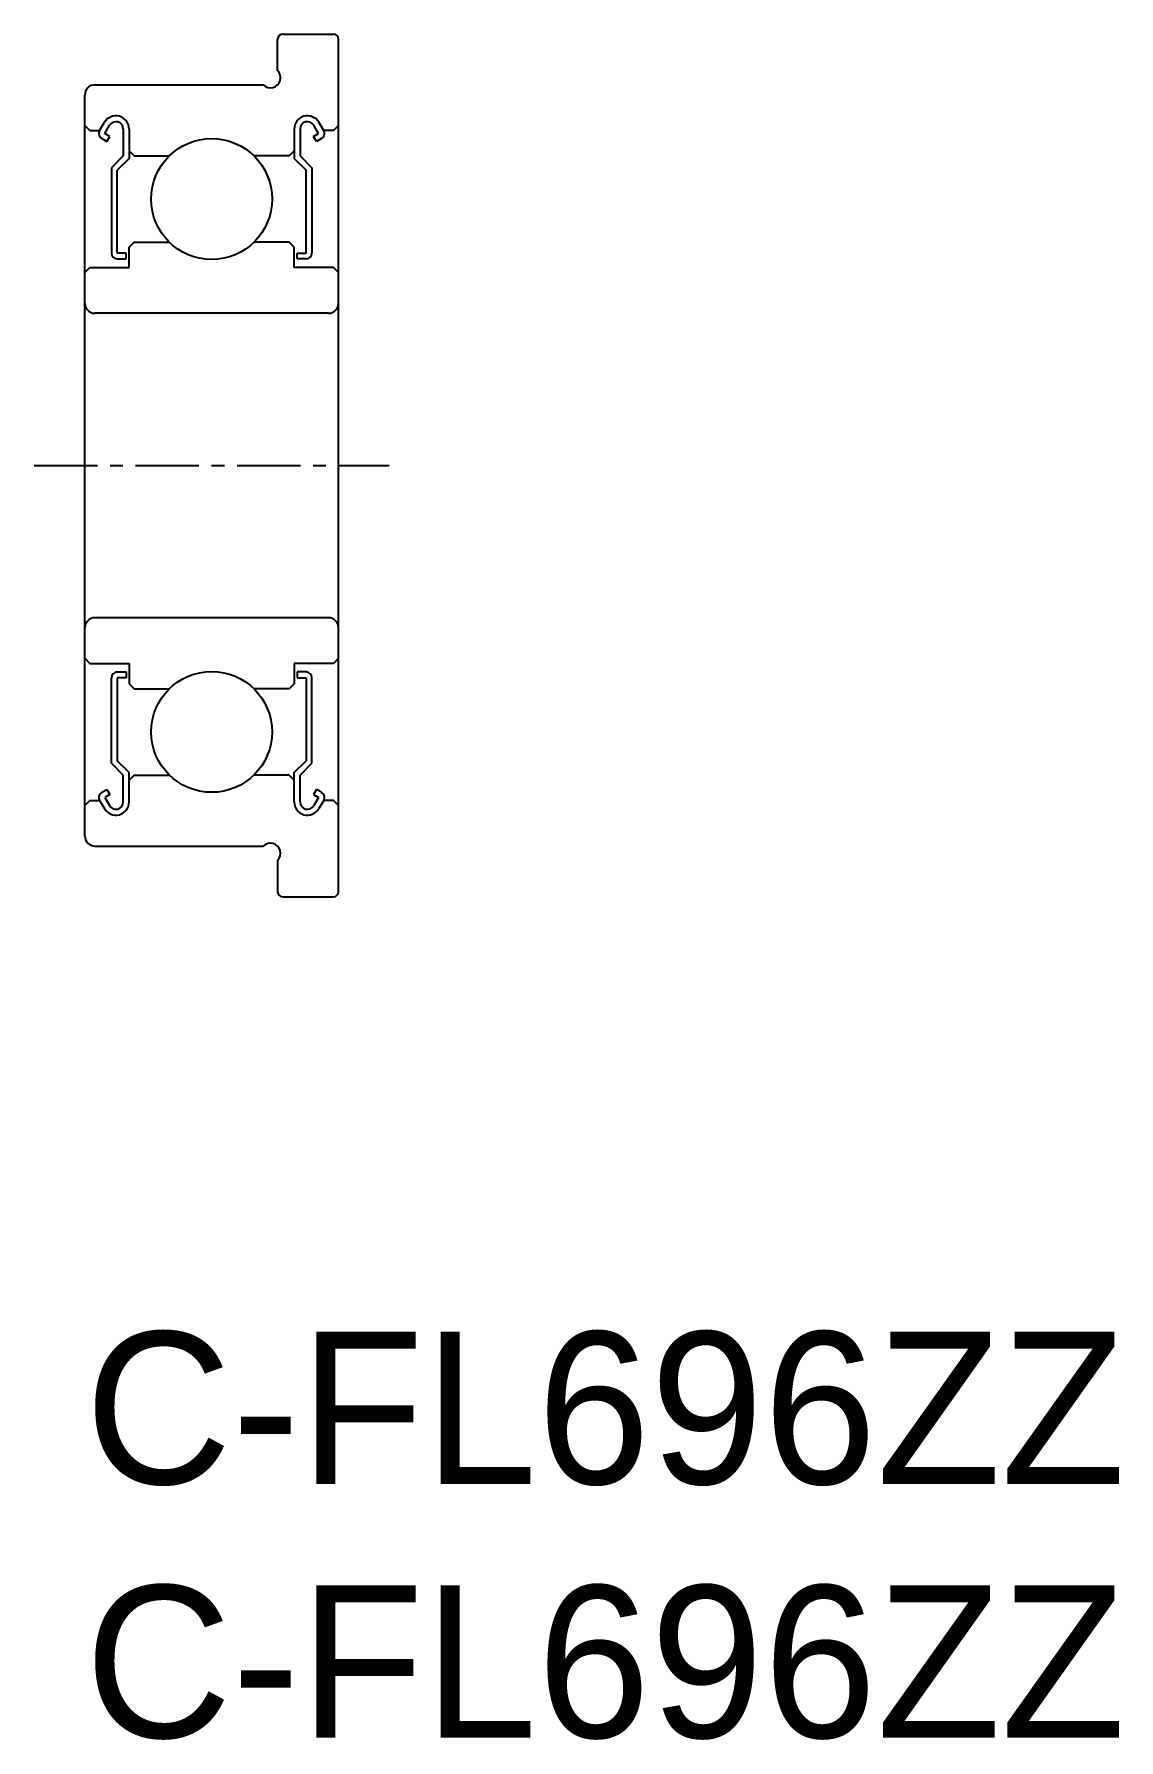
# Model space of a CAD drawing. Extents: x -1 to 20.4, y -8 to 25.6.
import ezdxf

# ---------------------------------------------------------------- set-up
doc = ezdxf.new("R2010")
doc.units = 0
doc.linetypes.add('CENTER', pattern=[2, 1.25, -0.25, 0.25, -0.25])
doc.layers.get('0').update_dxf_attribs({"linetype": 'CONTINUOUS'})
doc.layers.add('CENTER', color=1, linetype='CENTER')

msp = doc.modelspace()

# ---------------------------------------------------------------- linework, layer by layer
at = {"color": 7, "linetype": 'CONTINUOUS'}
for p, q in [((3.9, 25.571), (4.9, 25.571)), ((3.8, 24.854), (3.8, 25.471)), ((5, 8.671), (5, 25.471)), ((0.2, 24.571), (3.517, 24.571)), ((3.8, 24.571), (3.8, 24.571)), ((0, 9.771), (0, 24.371)), ((0, 23.771), (0.1, 23.671)), ((0.1, 23.671), (0.291, 23.671)), ((0.292, 23.672), (0.387, 23.834)), ((0.392, 23.613), (0.488, 23.775)), ((0.493, 23.555), (0.392, 23.613)), ((0.434, 23.454), (0.493, 23.555)), ((0.757, 23.701), (0.757, 23.171)), ((0.873, 23.701), (0.873, 23.123)), ((4.127, 23.701), (4.127, 23.123)), ((4.243, 23.701), (4.243, 23.171)), ((4.507, 23.555), (4.608, 23.613)), ((4.566, 23.454), (4.507, 23.555)), ((4.608, 23.613), (4.512, 23.775)), ((4.708, 23.672), (4.613, 23.834)), ((4.9, 23.671), (4.709, 23.671)), ((5, 23.771), (4.9, 23.671)), ((0.334, 23.512), (0.434, 23.454)), ((0.873, 23.271), (0.973, 23.171)), ((4.127, 23.271), (4.027, 23.171)), ((4.666, 23.512), (4.566, 23.454)), ((0.757, 23.171), (0.524, 22.938)), ((0.524, 22.938), (0.524, 21.257)), ((0.873, 23.123), (0.64, 22.89)), ((0.64, 21.257), (0.64, 22.89)), ((0.973, 23.171), (1.666, 23.171)), ((4.027, 23.171), (3.334, 23.171)), ((4.127, 23.123), (4.36, 22.89)), ((4.243, 23.171), (4.476, 22.938)), ((4.36, 21.257), (4.36, 22.89)), ((4.476, 22.938), (4.476, 21.257)), ((0.815, 21.257), (0.64, 21.257)), ((0.815, 21.141), (0.815, 21.257)), ((0.873, 21.371), (0.973, 21.471)), ((0.873, 20.971), (0.873, 21.371)), ((0.973, 21.471), (1.666, 21.471)), ((4.027, 21.471), (3.334, 21.471)), ((4.127, 21.371), (4.027, 21.471)), ((4.127, 20.971), (4.127, 21.371)), ((4.185, 21.257), (4.36, 21.257)), ((4.185, 21.141), (4.185, 21.257)), ((0, 20.871), (0.1, 20.971)), ((0.1, 20.971), (0.873, 20.971)), ((0.64, 21.141), (0.815, 21.141)), ((4.9, 20.971), (4.127, 20.971)), ((4.36, 21.141), (4.185, 21.141)), ((5, 20.871), (4.9, 20.971)), ((4.8, 20.071), (0.2, 20.071)), ((4.8, 14.071), (0.2, 14.071)), ((2.5, 14.071), (2.5, 14.071)), ((3.65, 14.071), (3.65, 14.071)), ((0, 13.271), (0.1, 13.171)), ((0.1, 13.171), (0.873, 13.171)), ((0.873, 13.171), (0.873, 12.771)), ((4.9, 13.171), (4.127, 13.171)), ((4.127, 13.171), (4.127, 12.771)), ((5, 13.271), (4.9, 13.171)), ((0.524, 11.204), (0.524, 12.885)), ((0.64, 13.001), (0.815, 13.001)), ((0.64, 12.885), (0.64, 11.252)), ((0.815, 12.885), (0.64, 12.885)), ((0.815, 13.001), (0.815, 12.885)), ((4.185, 13.001), (4.185, 12.885)), ((4.36, 13.001), (4.185, 13.001)), ((4.185, 12.885), (4.36, 12.885)), ((4.36, 12.885), (4.36, 11.252)), ((4.476, 11.204), (4.476, 12.885)), ((0.873, 12.771), (0.973, 12.671)), ((0.973, 12.671), (1.666, 12.671)), ((4.027, 12.671), (3.334, 12.671)), ((4.127, 12.771), (4.027, 12.671)), ((0.757, 10.971), (0.524, 11.204)), ((0.873, 11.019), (0.64, 11.252)), ((4.127, 11.019), (4.36, 11.252)), ((4.243, 10.971), (4.476, 11.204)), ((0.757, 10.441), (0.757, 10.971)), ((0.873, 10.441), (0.873, 11.019)), ((0.873, 10.871), (0.973, 10.971)), ((0.973, 10.971), (1.666, 10.971)), ((4.027, 10.971), (3.334, 10.971)), ((4.127, 10.871), (4.027, 10.971)), ((4.127, 10.441), (4.127, 11.019)), ((4.243, 10.441), (4.243, 10.971)), ((0, 10.371), (0.1, 10.471)), ((0.1, 10.471), (0.291, 10.471)), ((0.292, 10.47), (0.387, 10.308)), ((0.334, 10.63), (0.434, 10.688)), ((0.493, 10.587), (0.392, 10.529)), ((0.392, 10.529), (0.488, 10.367)), ((0.434, 10.688), (0.493, 10.587)), ((4.566, 10.688), (4.507, 10.587)), ((4.507, 10.587), (4.608, 10.529)), ((4.608, 10.529), (4.512, 10.367)), ((4.666, 10.63), (4.566, 10.688)), ((4.708, 10.47), (4.613, 10.308)), ((4.9, 10.471), (4.709, 10.471)), ((5, 10.371), (4.9, 10.471)), ((0.2, 9.571), (3.517, 9.571)), ((3.8, 9.571), (3.8, 9.571)), ((3.8, 9.288), (3.8, 8.671)), ((3.9, 8.571), (4.9, 8.571))]:
    msp.add_line(p, q, dxfattribs=at)
for centre in [(2.5, 22.321), (2.5, 11.821)]:
    msp.add_circle(centre, 1.191, dxfattribs=at)
for centre, radius, start, end in [((3.9, 25.471), 0.1, 90, 180), ((4.9, 25.471), 0.1, 0, 90), ((0.2, 24.371), 0.2, 90, 180), ((3.659, 24.712), 0.2, 224.9995, 45.0005), ((0.612, 23.701), 0.261, 0, 149.3798), ((4.388, 23.701), 0.261, 30.6202, 180), ((0.392, 23.613), 0.116, 149.3798, 239.9987), ((0.612, 23.701), 0.145, 0, 149.3798), ((4.388, 23.701), 0.145, 30.6202, 180), ((4.608, 23.613), 0.116, 300.0013, 30.6202), ((0.64, 21.257), 0.116, 180, 270), ((4.36, 21.257), 0.116, 270, 0), ((0.2, 20.271), 0.2, 180, 270), ((4.8, 20.271), 0.2, 270, 0), ((0.2, 13.871), 0.2, 90, 180), ((4.8, 13.871), 0.2, 0, 90), ((0.64, 12.885), 0.116, 90, 180), ((4.36, 12.885), 0.116, 0, 90), ((0.392, 10.529), 0.116, 120.0013, 210.6202), ((0.612, 10.441), 0.261, 210.6202, 0), ((0.612, 10.441), 0.145, 210.6202, 0), ((4.388, 10.441), 0.261, 180, 329.3798), ((4.388, 10.441), 0.145, 180, 329.3798), ((4.608, 10.529), 0.116, 329.3798, 59.9987), ((0.2, 9.771), 0.2, 180, 270), ((3.659, 9.43), 0.2, 314.9995, 135.0005), ((3.9, 8.671), 0.1, 180, 270), ((4.9, 8.671), 0.1, 270, 0)]:
    msp.add_arc(centre, radius, start, end, dxfattribs=at)
at = {"layer": 'CENTER', "color": 1, "linetype": 'CENTER'}
msp.add_line((-1, 17.071), (6, 17.071), dxfattribs=at)

# ---------------------------------------------------------------- texts
at = {"color": 7, "linetype": 'CONTINUOUS'}
for p in [(0, -3), (0, -8)]:
    msp.add_text('C-FL696ZZ', height=3, dxfattribs=at).set_placement(p)

doc.saveas('drawing.dxf')
